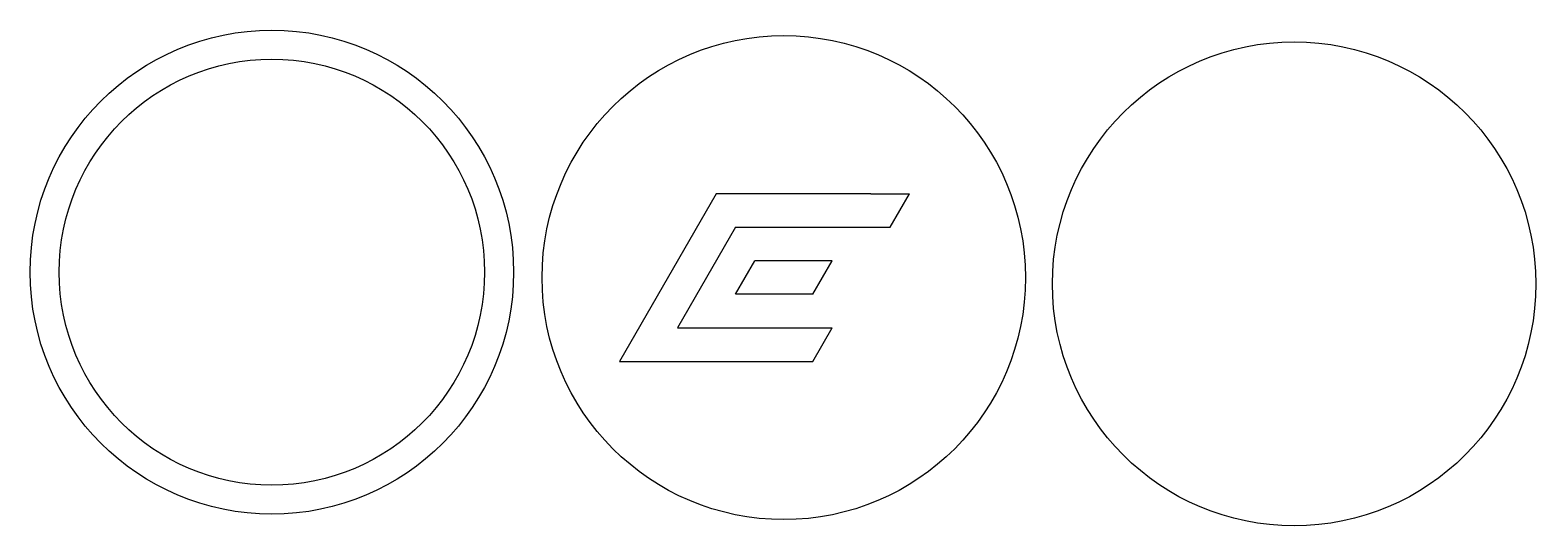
# Model space of a CAD drawing. Header units: millimetres. Extents: x 6 to 161, y 5 to 56.
import ezdxf

# ---------------------------------------------------------------- set-up
doc = ezdxf.new("R2010")
doc.units = ezdxf.units.MM

msp = doc.modelspace()

# ---------------------------------------------------------------- linework, layer by layer
for p, q in [((76.45, 38.87), (66.45, 21.55)), ((92.45, 38.87), (76.45, 38.87)), ((92.45, 38.87), (96.45, 38.87)), ((94.45, 35.41), (96.45, 38.87)), ((78.45, 35.41), (72.45, 25.01)), ((78.45, 35.41), (90.45, 35.41)), ((90.45, 35.41), (94.45, 35.41)), ((78.45, 28.48), (80.45, 31.94)), ((88.45, 31.94), (80.45, 31.94)), ((86.45, 28.48), (88.45, 31.94)), ((86.45, 28.48), (78.45, 28.48)), ((72.45, 25.01), (84.45, 25.01)), ((84.45, 25.01), (88.45, 25.01)), ((86.45, 21.55), (88.45, 25.01)), ((66.45, 21.55), (82.45, 21.55)), ((82.45, 21.55), (86.45, 21.55))]:
    msp.add_line(p, q)
for centre, radius in [((30.51, 30.77), 25), ((83.45, 30.21), 25), ((136.23, 29.56), 25), ((30.51, 30.77), 22)]:
    msp.add_circle(centre, radius)

doc.saveas('drawing.dxf')
